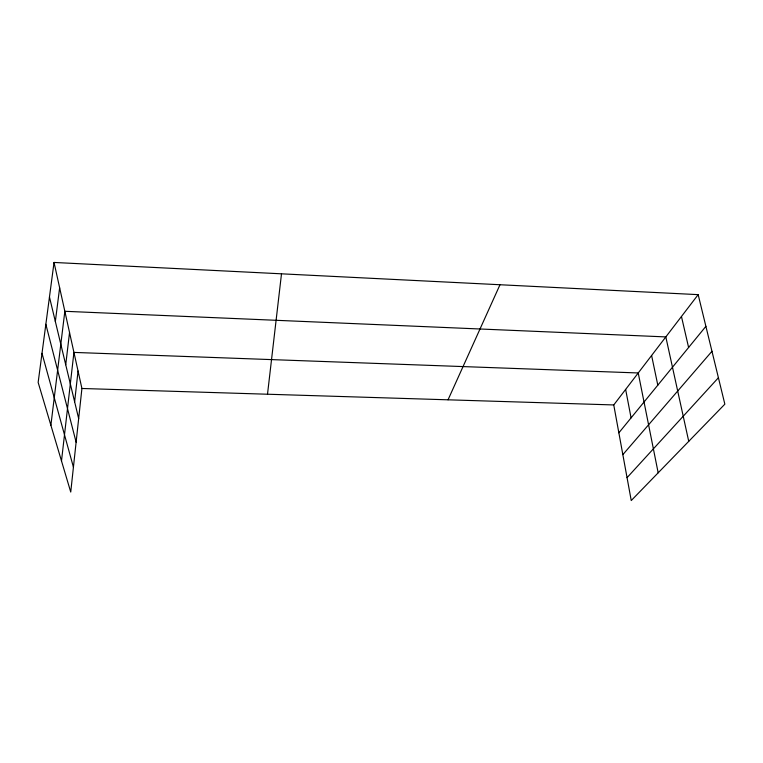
<?xml version="1.0" encoding="UTF-8"?>
<svg xmlns="http://www.w3.org/2000/svg" width="763" height="763" viewBox="0 0 763 763"><rect width="100%" height="100%" fill="white"/><g stroke="black" fill="none" stroke-linecap="round" stroke-linejoin="round"><path stroke-width="1.14" d="M54.039 262.453L81.918 388.481L70.74 492.049L38.15 382.425L54.039 262.453L698.174 294.642L724.85 404.171L631.239 500.547L613.757 404.943L698.174 294.642M74.631 401.786L78.055 371.018M61.498 460.966L73.935 352.411L638.23 372.964L658.173 472.812M267.508 394.223L281.499 273.822M65.732 364.743L69.538 332.544M50.883 425.249L64.845 311.294L665.822 336.912L688.741 441.348M55.346 321.519L59.638 287.785M448.043 399.812L499.994 284.742M618.86 432.821L705.889 326.345M622.846 454.643L711.965 351.285M627.052 477.657L718.412 377.742M81.918 388.481L613.757 404.943M42.003 353.317L73.429 467.166M45.847 324.285L76.119 442.197M49.461 297.007L78.665 418.582M681.454 316.492L688.607 347.489M651.602 355.491L657.811 385.162M625.641 389.416L631.077 417.876"/></g></svg>
